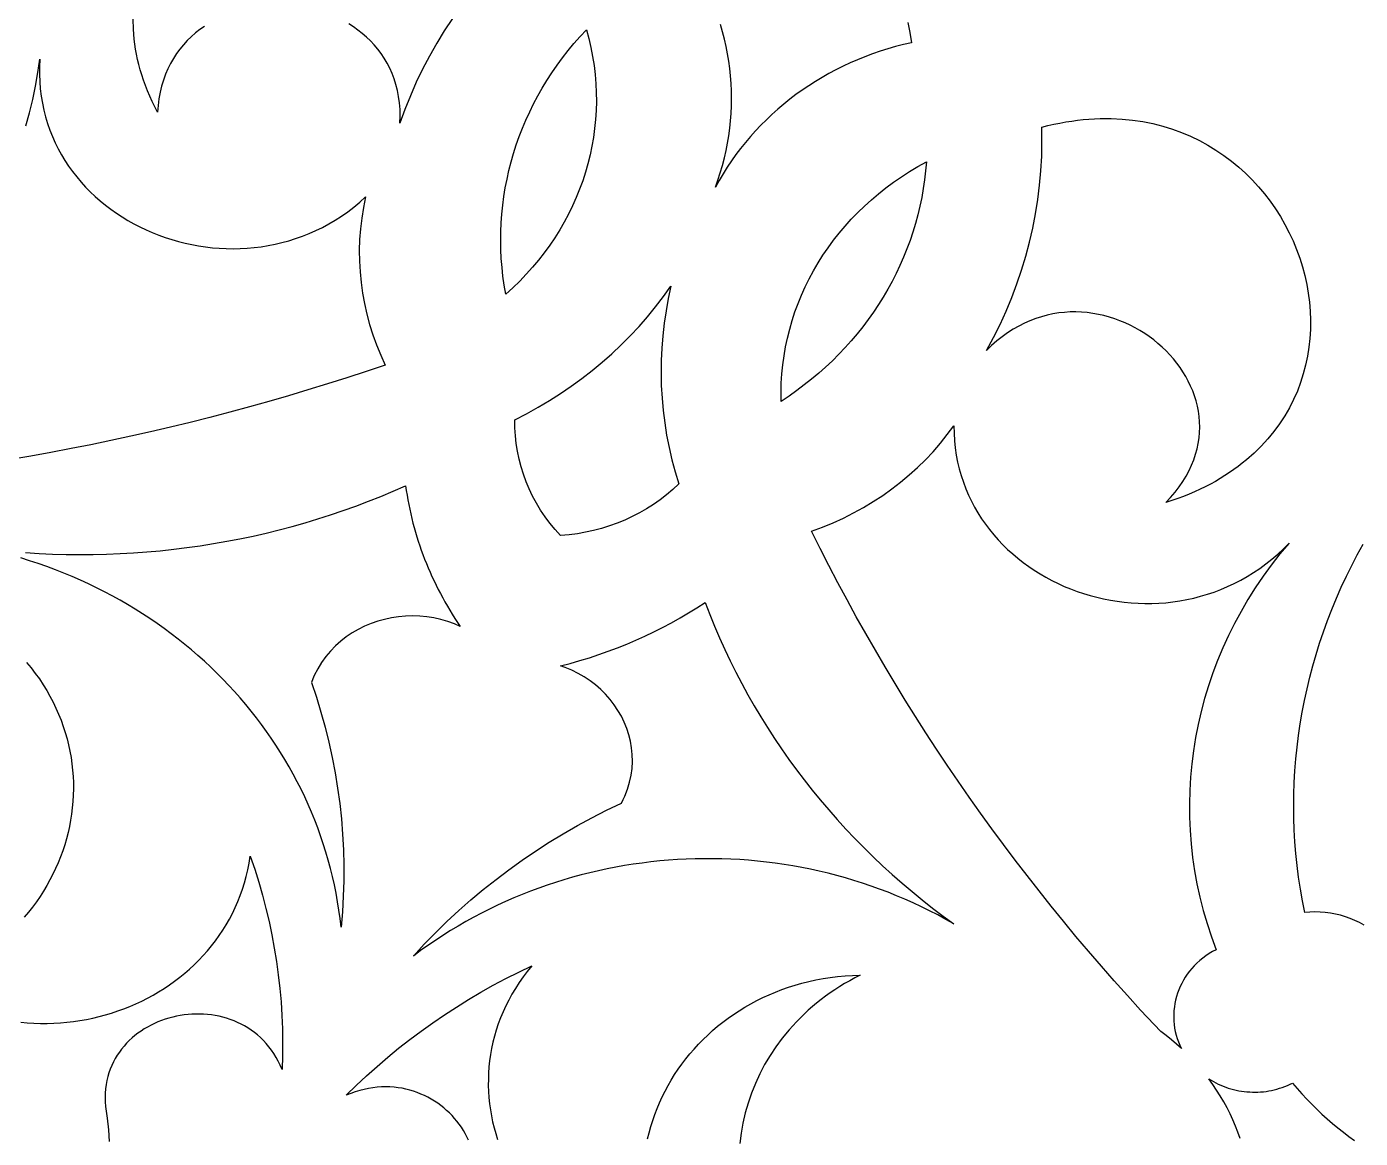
# Model space of a CAD drawing. Extents: x 2430 to 3430, y -1053 to 947.
# Drawn here: x 2959.7 to 3193.9, y 116 to 311.2 of the extents above; entities that cross this region are included whole.
import ezdxf

# ---------------------------------------------------------------- set-up
doc = ezdxf.new("R2010")
doc.units = 0
doc.layers.add('LAYER_1', color=18, linetype='CONTINUOUS')

msp = doc.modelspace()

# ---------------------------------------------------------------- linework, layer by layer
at = {"layer": 'LAYER_1'}
for points in [[(2990.9, 311.29), (2990.1, 310.73), (2989.34, 310.13), (2988.6, 309.48), (2987.9, 308.8), (2987.24, 308.07), (2986.61, 307.31), (2986.02, 306.5), (2985.47, 305.66), (2984.96, 304.77), (2984.5, 303.84), (2984.08, 302.87), (2983.72, 301.86), (2983.4, 300.81), (2983.14, 299.72), (2982.93, 298.59), (2982.78, 297.42), (2982.68, 296.2), (2982.2, 297.15), (2981.74, 298.1), (2981.32, 299.04), (2980.93, 299.97), (2980.56, 300.9), (2980.23, 301.83), (2979.92, 302.76), (2979.65, 303.67), (2979.4, 304.59), (2979.18, 305.49), (2978.99, 306.39), (2978.82, 307.29), (2978.68, 308.18), (2978.57, 309.07), (2978.49, 309.94), (2978.43, 310.82), (2978.39, 312.54)], [(3034.46, 312.7), (3033.04, 310.53), (3031.7, 308.32), (3030.43, 306.08), (3029.23, 303.79), (3028.12, 301.47), (3027.08, 299.11), (3026.13, 296.72), (3025.25, 294.29), (3025.29, 295.51), (3025.26, 296.69), (3025.17, 297.84), (3025.02, 298.95), (3024.81, 300.02), (3024.55, 301.06), (3024.24, 302.06), (3023.87, 303.03), (3023.46, 303.95), (3023, 304.84), (3022.5, 305.7), (3021.95, 306.52), (3021.36, 307.3), (3020.74, 308.04), (3020.07, 308.75), (3019.37, 309.42), (3018.64, 310.05), (3017.88, 310.65), (3017.08, 311.21), (3016.26, 311.73)], [(3114.46, 312), (3114.8, 310.21), (3115.07, 308.41), (3113.67, 308.09), (3112.29, 307.73), (3110.92, 307.34), (3109.57, 306.91), (3108.23, 306.45), (3106.91, 305.96), (3105.61, 305.43), (3104.33, 304.87), (3103.06, 304.28), (3101.82, 303.66), (3100.59, 303.01), (3099.39, 302.33), (3098.21, 301.62), (3097.05, 300.87), (3095.91, 300.1), (3094.79, 299.31), (3093.7, 298.48), (3092.64, 297.62), (3091.6, 296.74), (3090.58, 295.84), (3089.59, 294.9), (3088.63, 293.94), (3087.7, 292.96), (3086.79, 291.95), (3085.92, 290.91), (3085.07, 289.86), (3084.25, 288.78), (3083.47, 287.67), (3082.71, 286.55), (3081.99, 285.4), (3081.3, 284.23), (3080.64, 283.04), (3081.1, 284.31), (3081.51, 285.59), (3081.88, 286.88), (3082.22, 288.18), (3082.51, 289.47), (3082.77, 290.78), (3082.98, 292.08), (3083.16, 293.39), (3083.29, 294.71), (3083.39, 296.02), (3083.45, 297.33), (3083.47, 298.64), (3083.45, 299.96), (3083.39, 301.27), (3083.3, 302.58), (3083.16, 303.88), (3082.99, 305.18), (3082.77, 306.48), (3082.52, 307.77), (3082.24, 309.06), (3081.91, 310.33), (3081.54, 311.6)], [(2959.53, 293.84), (2960.19, 296.13), (2960.76, 298.45), (2961.26, 300.8), (2961.68, 303.17), (2962.02, 305.56), (2961.95, 304.21), (2961.95, 302.89), (2961.99, 301.58), (2962.09, 300.3), (2962.25, 299.04), (2962.46, 297.8), (2962.71, 296.58), (2963.02, 295.39), (2963.37, 294.22), (2963.77, 293.08), (2964.21, 291.96), (2964.7, 290.86), (2965.23, 289.79), (2965.81, 288.75), (2966.42, 287.74), (2967.07, 286.75), (2967.76, 285.79), (2968.49, 284.86), (2969.25, 283.96), (2970.04, 283.08), (2970.87, 282.24), (2971.73, 281.43), (2972.62, 280.65), (2973.54, 279.89), (2974.48, 279.18), (2975.45, 278.49), (2976.45, 277.84), (2977.47, 277.22), (2978.51, 276.63), (2979.58, 276.08), (2980.66, 275.56), (2981.76, 275.08), (2982.88, 274.63), (2984.01, 274.22), (2985.16, 273.85), (2986.33, 273.52), (2987.5, 273.22), (2988.69, 272.96), (2989.88, 272.74), (2991.09, 272.56), (2992.3, 272.42), (2993.52, 272.32), (2994.74, 272.26), (2995.96, 272.24), (2997.19, 272.26), (2998.42, 272.33), (2999.65, 272.44), (3000.87, 272.59), (3002.1, 272.79), (3003.31, 273.03), (3004.53, 273.31), (3005.73, 273.64), (3006.93, 274.02), (3008.12, 274.44), (3009.3, 274.91), (3010.46, 275.43), (3011.62, 275.99), (3012.75, 276.61), (3013.88, 277.27), (3014.98, 277.98), (3016.07, 278.74), (3017.14, 279.55), (3018.18, 280.41), (3019.21, 281.33), (3018.83, 279.46), (3018.53, 277.59), (3018.31, 275.72), (3018.17, 273.84), (3018.11, 271.95), (3018.14, 270.07), (3018.24, 268.2), (3018.42, 266.33), (3018.67, 264.46), (3019.01, 262.61), (3019.43, 260.77), (3019.92, 258.94), (3020.49, 257.13), (3021.14, 255.34), (3021.87, 253.57), (3022.67, 251.82), (3019.29, 250.68), (3015.9, 249.57), (3012.5, 248.49), (3009.09, 247.44), (3005.67, 246.41), (3002.24, 245.42), (2998.8, 244.46), (2995.35, 243.53), (2991.89, 242.62), (2988.43, 241.75), (2984.96, 240.9), (2981.47, 240.09), (2977.99, 239.31), (2974.49, 238.55), (2970.99, 237.83), (2967.48, 237.13), (2963.96, 236.47), (2960.44, 235.84), (2956.91, 235.23)], [(2959.5, 218.88), (2961.87, 218.73), (2964.25, 218.62), (2966.62, 218.56), (2968.99, 218.53), (2971.36, 218.55), (2973.72, 218.6), (2976.09, 218.69), (2978.45, 218.83), (2980.81, 219), (2983.16, 219.21), (2985.51, 219.46), (2987.85, 219.75), (2990.18, 220.08), (2992.51, 220.45), (2994.83, 220.86), (2997.15, 221.3), (2999.45, 221.79), (3001.75, 222.31), (3004.04, 222.87), (3006.31, 223.47), (3008.58, 224.11), (3010.83, 224.79), (3013.07, 225.51), (3015.3, 226.26), (3017.52, 227.05), (3019.72, 227.88), (3021.91, 228.75), (3024.08, 229.66), (3026.24, 230.6), (3026.36, 229.78), (3026.49, 228.95), (3026.64, 228.13), (3026.79, 227.32), (3026.96, 226.5), (3027.14, 225.69), (3027.33, 224.88), (3027.53, 224.07), (3027.75, 223.27), (3027.98, 222.47), (3028.21, 221.67), (3028.46, 220.88), (3028.73, 220.09), (3029, 219.3), (3029.28, 218.52), (3029.58, 217.74), (3029.89, 216.97), (3030.2, 216.2), (3030.53, 215.44), (3030.87, 214.67), (3031.23, 213.92), (3031.59, 213.17), (3031.96, 212.42), (3032.35, 211.68), (3032.75, 210.94), (3033.15, 210.2), (3033.57, 209.48), (3034, 208.75), (3034.44, 208.04), (3034.89, 207.33), (3035.35, 206.62), (3035.82, 205.92), (3034.83, 206.35), (3033.65, 206.78), (3032.44, 207.13), (3031.22, 207.4), (3029.98, 207.59), (3028.74, 207.71), (3027.49, 207.75), (3026.24, 207.71), (3025, 207.6), (3023.77, 207.41), (3022.55, 207.15), (3021.36, 206.82), (3020.18, 206.42), (3019.04, 205.94), (3017.93, 205.39), (3016.86, 204.77), (3015.83, 204.08), (3014.85, 203.32), (3013.92, 202.49), (3013.05, 201.59), (3012.23, 200.62), (3011.49, 199.59), (3010.81, 198.49), (3010.21, 197.32), (3009.94, 196.71), (3009.69, 196.08), (3010.57, 193.48), (3011.38, 190.85), (3012.11, 188.21), (3012.77, 185.56), (3013.36, 182.89), (3013.87, 180.21), (3014.31, 177.52), (3014.68, 174.83), (3014.97, 172.12), (3015.18, 169.41), (3015.33, 166.69), (3015.39, 163.97), (3015.38, 161.25), (3015.3, 158.53), (3015.14, 155.8), (3014.91, 153.08), (3014.74, 154.59), (3014.53, 156.08), (3014.3, 157.57), (3014.03, 159.04), (3013.73, 160.51), (3013.4, 161.97), (3013.04, 163.42), (3012.66, 164.86), (3012.24, 166.29), (3011.79, 167.71), (3011.32, 169.11), (3010.82, 170.51), (3010.28, 171.9), (3009.72, 173.27), (3009.14, 174.63), (3008.52, 175.97), (3007.88, 177.31), (3007.21, 178.63), (3006.51, 179.94), (3005.79, 181.23), (3005.04, 182.51), (3004.27, 183.78), (3003.47, 185.03), (3002.65, 186.26), (3001.8, 187.48), (3000.93, 188.69), (3000.03, 189.87), (2999.11, 191.05), (2998.16, 192.2), (2997.19, 193.34), (2996.2, 194.46), (2995.19, 195.56), (2994.15, 196.64), (2993.09, 197.71), (2992.01, 198.76), (2990.91, 199.79), (2989.78, 200.79), (2988.64, 201.78), (2987.47, 202.75), (2986.29, 203.7), (2985.08, 204.63), (2983.85, 205.54), (2982.6, 206.42), (2981.34, 207.29), (2980.05, 208.13), (2978.75, 208.95), (2977.43, 209.75), (2976.09, 210.53), (2974.73, 211.28), (2973.35, 212.01), (2971.96, 212.71), (2970.55, 213.39), (2969.12, 214.05), (2967.68, 214.68), (2966.22, 215.28), (2964.74, 215.86), (2963.25, 216.42), (2961.74, 216.95), (2960.22, 217.45), (2958.68, 217.93)], [(3194.57, 153.46), (3193.78, 153.89), (3192.96, 154.28), (3192.13, 154.62), (3191.28, 154.92), (3190.41, 155.18), (3189.53, 155.39), (3188.64, 155.55), (3187.75, 155.67), (3186.84, 155.74), (3185.94, 155.76), (3185.03, 155.73), (3184.13, 155.65), (3183.73, 157.71), (3183.37, 159.79), (3183.07, 161.86), (3182.81, 163.94), (3182.59, 166.02), (3182.43, 168.1), (3182.31, 170.18), (3182.24, 172.26), (3182.21, 174.34), (3182.24, 176.42), (3182.31, 178.49), (3182.42, 180.57), (3182.59, 182.64), (3182.8, 184.7), (3183.05, 186.76), (3183.36, 188.82), (3183.7, 190.87), (3184.1, 192.91), (3184.54, 194.94), (3185.03, 196.97), (3185.56, 198.98), (3186.14, 200.99), (3186.76, 202.99), (3187.43, 204.97), (3188.14, 206.95), (3188.9, 208.91), (3189.71, 210.86), (3190.56, 212.79), (3191.45, 214.71), (3192.39, 216.61), (3193.37, 218.5), (3194.4, 220.37)], [(2959.68, 199.6), (2960.46, 198.64), (2961.21, 197.67), (2961.92, 196.68), (2962.58, 195.68), (2963.21, 194.67), (2963.79, 193.64), (2964.33, 192.6), (2964.84, 191.55), (2965.31, 190.5), (2965.73, 189.43), (2966.12, 188.35), (2966.47, 187.27), (2966.78, 186.19), (2967.05, 185.09), (2967.28, 183.99), (2967.48, 182.89), (2967.64, 181.79), (2967.76, 180.68), (2967.84, 179.57), (2967.89, 178.47), (2967.9, 177.36), (2967.87, 176.25), (2967.81, 175.15), (2967.71, 174.05), (2967.57, 172.95), (2967.4, 171.86), (2967.2, 170.77), (2966.96, 169.69), (2966.68, 168.62), (2966.37, 167.55), (2966.02, 166.5), (2965.64, 165.45), (2965.23, 164.42), (2964.78, 163.4), (2964.3, 162.39), (2963.79, 161.39), (2963.24, 160.4), (2962.66, 159.44), (2962.04, 158.48), (2961.4, 157.55), (2960.72, 156.63), (2960.01, 155.73), (2959.26, 154.85)], [(2958.65, 136.4), (2959.81, 136.29), (2960.98, 136.22), (2962.14, 136.18), (2963.31, 136.18), (2964.47, 136.22), (2965.62, 136.28), (2966.77, 136.38), (2967.92, 136.52), (2969.06, 136.69), (2970.19, 136.89), (2971.31, 137.12), (2972.43, 137.38), (2973.53, 137.68), (2974.62, 138.01), (2975.71, 138.37), (2976.78, 138.76), (2977.83, 139.18), (2978.87, 139.64), (2979.9, 140.12), (2980.91, 140.63), (2981.9, 141.17), (2982.87, 141.74), (2983.83, 142.34), (2984.77, 142.96), (2985.68, 143.62), (2986.57, 144.3), (2987.45, 145.01), (2988.29, 145.74), (2989.12, 146.5), (2989.92, 147.29), (2990.69, 148.11), (2991.43, 148.94), (2992.15, 149.81), (2992.84, 150.7), (2993.5, 151.61), (2994.13, 152.55), (2994.73, 153.51), (2995.29, 154.49), (2995.82, 155.5), (2996.32, 156.53), (2996.78, 157.58), (2997.21, 158.66), (2997.6, 159.76), (2997.95, 160.87), (2998.27, 162.01), (2998.54, 163.17), (2998.78, 164.35), (2998.97, 165.55), (2999.74, 163.28), (3000.45, 160.99), (3001.11, 158.7), (3001.71, 156.39), (3002.26, 154.07), (3002.75, 151.74), (3003.18, 149.4), (3003.56, 147.05), (3003.88, 144.7), (3004.15, 142.34), (3004.36, 139.97), (3004.51, 137.6), (3004.61, 135.22), (3004.65, 132.85), (3004.63, 130.47), (3004.55, 128.09), (3004.23, 128.83), (3003.89, 129.55), (3003.51, 130.23), (3003.11, 130.89), (3002.69, 131.51), (3002.25, 132.1), (3001.78, 132.66), (3001.29, 133.19), (3000.78, 133.69), (3000.25, 134.16), (2999.7, 134.6), (2999.14, 135.02), (2998.56, 135.4), (2997.97, 135.75), (2997.36, 136.08), (2996.74, 136.37), (2996.11, 136.64), (2995.46, 136.88), (2994.81, 137.1), (2994.15, 137.28), (2993.49, 137.44), (2992.82, 137.57), (2992.14, 137.67), (2991.46, 137.75), (2990.77, 137.8), (2990.09, 137.83), (2989.4, 137.83), (2988.72, 137.8), (2988.03, 137.75), (2987.35, 137.67), (2986.68, 137.57), (2986, 137.44), (2985.34, 137.29), (2984.68, 137.11), (2984.03, 136.91), (2983.39, 136.68), (2982.75, 136.44), (2982.13, 136.16), (2981.53, 135.87), (2980.93, 135.55), (2980.35, 135.21), (2979.79, 134.85), (2979.24, 134.46), (2978.71, 134.05), (2978.2, 133.63), (2977.71, 133.17), (2977.24, 132.7), (2976.8, 132.21), (2976.37, 131.69), (2975.97, 131.16), (2975.6, 130.6), (2975.25, 130.03), (2974.93, 129.43), (2974.64, 128.81), (2974.38, 128.18), (2974.15, 127.52), (2973.95, 126.85), (2973.79, 126.15), (2973.66, 125.44), (2973.56, 124.71), (2973.5, 123.96), (2973.48, 123.2), (2973.5, 122.41), (2973.56, 121.61), (2973.85, 119.55), (2974.07, 117.49), (2974.19, 115.43)], [(3037.3, 115.69), (3037.02, 116.27), (3036.72, 116.84), (3036.39, 117.4), (3036.03, 117.95), (3035.66, 118.48), (3035.26, 119), (3034.84, 119.5), (3034.39, 119.99), (3033.93, 120.46), (3033.45, 120.92), (3032.95, 121.35), (3032.42, 121.76), (3031.89, 122.16), (3031.33, 122.53), (3030.75, 122.88), (3030.16, 123.21), (3029.56, 123.51), (3028.94, 123.79), (3028.3, 124.05), (3027.65, 124.27), (3026.99, 124.47), (3026.31, 124.64), (3025.62, 124.79), (3024.92, 124.9), (3024.21, 124.98), (3023.48, 125.03), (3022.75, 125.04), (3022.01, 125.03), (3021.26, 124.98), (3020.5, 124.89), (3019.73, 124.77), (3018.96, 124.61), (3018.18, 124.41), (3017.39, 124.17), (3016.6, 123.9), (3015.81, 123.58), (3017.57, 125.31), (3019.38, 127), (3021.22, 128.65), (3023.1, 130.26), (3025.02, 131.83), (3026.98, 133.36), (3028.97, 134.85), (3031, 136.29), (3033.06, 137.7), (3035.15, 139.06), (3037.28, 140.38), (3039.44, 141.65), (3041.63, 142.89), (3043.85, 144.07), (3046.1, 145.21), (3048.38, 146.31), (3047.6, 145.33), (3046.86, 144.35), (3046.17, 143.35), (3045.52, 142.34), (3044.91, 141.32), (3044.35, 140.29), (3043.83, 139.25), (3043.35, 138.2), (3042.92, 137.15), (3042.52, 136.09), (3042.17, 135.02), (3041.85, 133.95), (3041.58, 132.88), (3041.35, 131.8), (3041.15, 130.72), (3041, 129.64), (3040.88, 128.55), (3040.81, 127.47), (3040.77, 126.39), (3040.76, 125.31), (3040.8, 124.23), (3040.87, 123.16), (3040.98, 122.09), (3041.13, 121.03), (3041.31, 119.97), (3041.53, 118.92), (3041.78, 117.88), (3042.06, 116.84), (3042.39, 115.81)], [(3068.75, 115.91), (3069.01, 116.99), (3069.31, 118.07), (3069.64, 119.13), (3070, 120.19), (3070.4, 121.23), (3070.84, 122.26), (3071.3, 123.27), (3071.8, 124.28), (3072.33, 125.26), (3072.9, 126.24), (3073.49, 127.19), (3074.12, 128.13), (3074.77, 129.05), (3075.46, 129.95), (3076.17, 130.83), (3076.91, 131.69), (3077.68, 132.53), (3078.48, 133.35), (3079.31, 134.15), (3080.16, 134.93), (3081.04, 135.68), (3081.95, 136.4), (3082.88, 137.1), (3083.84, 137.78), (3084.82, 138.42), (3085.82, 139.04), (3086.85, 139.63), (3087.9, 140.2), (3088.97, 140.73), (3090.06, 141.23), (3091.18, 141.7), (3092.32, 142.14), (3093.47, 142.55), (3094.65, 142.92), (3095.85, 143.26), (3097.06, 143.56), (3098.3, 143.83), (3099.55, 144.06), (3100.82, 144.25), (3102.11, 144.41), (3103.41, 144.52), (3104.73, 144.6), (3106.06, 144.64), (3105.14, 144.17), (3104.23, 143.68), (3103.34, 143.17), (3102.48, 142.65), (3101.63, 142.1), (3100.8, 141.54), (3099.99, 140.97), (3099.2, 140.37), (3098.42, 139.76), (3097.67, 139.14), (3096.94, 138.49), (3096.23, 137.84), (3094.86, 136.48), (3093.58, 135.07), (3092.38, 133.61), (3091.27, 132.1), (3090.24, 130.54), (3089.29, 128.95), (3088.43, 127.31), (3087.66, 125.64), (3086.98, 123.94), (3086.39, 122.21), (3085.89, 120.46), (3085.48, 118.68), (3085.16, 116.89), (3084.94, 115.08)], [(3172.81, 115.97), (3172.42, 117.08), (3171.99, 118.17), (3171.53, 119.26), (3171.03, 120.33), (3170.49, 121.39), (3169.92, 122.44), (3169.31, 123.47), (3168.67, 124.48), (3167.99, 125.48), (3167.28, 126.46), (3167.69, 126.21), (3168.1, 125.97), (3168.52, 125.75), (3168.95, 125.54), (3169.38, 125.34), (3169.82, 125.16), (3170.27, 124.99), (3170.72, 124.84), (3171.18, 124.7), (3171.64, 124.58), (3172.1, 124.47), (3172.57, 124.37), (3173.04, 124.29), (3173.51, 124.23), (3173.99, 124.18), (3174.47, 124.15), (3174.95, 124.13), (3175.43, 124.12), (3175.91, 124.14), (3176.39, 124.16), (3176.87, 124.2), (3177.35, 124.26), (3177.83, 124.34), (3178.31, 124.43), (3178.78, 124.53), (3179.25, 124.65), (3179.72, 124.79), (3180.19, 124.94), (3180.65, 125.11), (3181.11, 125.29), (3181.57, 125.5), (3182.02, 125.71), (3182.82, 124.75), (3183.65, 123.81), (3184.5, 122.9), (3185.36, 122), (3186.24, 121.13), (3187.14, 120.28), (3188.06, 119.45), (3189, 118.64), (3189.95, 117.86), (3190.92, 117.09), (3191.9, 116.35), (3192.9, 115.64)]]:
    msp.add_lwpolyline(points, dxfattribs=at)
for points in [[(3058.42, 309.14), (3058.79, 307.56), (3059.09, 305.98), (3059.34, 304.4), (3059.53, 302.82), (3059.66, 301.23), (3059.73, 299.65), (3059.74, 298.07), (3059.7, 296.49), (3059.6, 294.92), (3059.44, 293.35), (3059.23, 291.8), (3058.96, 290.25), (3058.64, 288.71), (3058.26, 287.18), (3057.83, 285.67), (3057.34, 284.17), (3056.8, 282.69), (3056.21, 281.22), (3055.56, 279.77), (3054.86, 278.34), (3054.11, 276.93), (3053.31, 275.54), (3052.46, 274.18), (3051.55, 272.84), (3050.6, 271.53), (3049.59, 270.24), (3048.54, 268.98), (3047.43, 267.76), (3046.28, 266.56), (3045.08, 265.39), (3043.83, 264.26), (3043.56, 265.83), (3043.34, 267.4), (3043.17, 268.96), (3043.05, 270.53), (3042.97, 272.09), (3042.94, 273.66), (3042.96, 275.22), (3043.02, 276.78), (3043.14, 278.33), (3043.3, 279.87), (3043.5, 281.42), (3043.75, 282.95), (3044.05, 284.47), (3044.39, 285.99), (3044.78, 287.49), (3045.21, 288.99), (3045.68, 290.47), (3046.21, 291.94), (3046.77, 293.4), (3047.38, 294.84), (3048.03, 296.27), (3048.73, 297.68), (3049.46, 299.08), (3050.25, 300.45), (3051.07, 301.81), (3051.93, 303.15), (3052.84, 304.47), (3053.79, 305.76), (3054.78, 307.03), (3055.81, 308.29), (3056.89, 309.51), (3058, 310.71)], [(3150.16, 295.11), (3152.05, 295.02), (3153.91, 294.83), (3155.72, 294.56), (3157.49, 294.21), (3159.21, 293.77), (3160.89, 293.25), (3162.52, 292.66), (3164.1, 291.99), (3165.63, 291.25), (3167.12, 290.44), (3168.55, 289.57), (3169.93, 288.64), (3171.26, 287.64), (3172.54, 286.59), (3173.76, 285.49), (3174.92, 284.33), (3176.03, 283.13), (3177.08, 281.88), (3178.07, 280.59), (3179, 279.26), (3179.87, 277.89), (3180.67, 276.49), (3181.42, 275.06), (3182.09, 273.6), (3182.71, 272.11), (3183.26, 270.61), (3183.74, 269.08), (3184.15, 267.54), (3184.49, 265.98), (3184.77, 264.41), (3184.97, 262.83), (3185.1, 261.25), (3185.15, 259.67), (3185.14, 258.08), (3185.04, 256.5), (3184.87, 254.93), (3184.62, 253.36), (3184.3, 251.81), (3183.89, 250.27), (3183.41, 248.75), (3182.84, 247.25), (3182.19, 245.78), (3181.45, 244.32), (3180.64, 242.9), (3179.73, 241.51), (3178.74, 240.16), (3177.66, 238.84), (3176.5, 237.56), (3175.24, 236.33), (3173.89, 235.14), (3173.18, 234.57), (3172.45, 234), (3171.7, 233.45), (3170.92, 232.92), (3170.12, 232.39), (3169.29, 231.88), (3168.44, 231.39), (3167.57, 230.91), (3166.68, 230.45), (3165.76, 230), (3164.81, 229.56), (3163.84, 229.15), (3162.85, 228.75), (3161.83, 228.36), (3160.79, 228), (3159.72, 227.65), (3160.58, 228.56), (3161.37, 229.49), (3162.09, 230.43), (3162.74, 231.37), (3163.32, 232.32), (3163.83, 233.27), (3164.28, 234.23), (3164.66, 235.19), (3164.98, 236.14), (3165.24, 237.1), (3165.44, 238.06), (3165.58, 239.01), (3165.67, 239.96), (3165.7, 240.91), (3165.67, 241.85), (3165.59, 242.78), (3165.46, 243.7), (3165.28, 244.61), (3165.06, 245.51), (3164.78, 246.4), (3164.46, 247.27), (3164.1, 248.13), (3163.69, 248.97), (3163.25, 249.79), (3162.76, 250.6), (3162.24, 251.38), (3161.68, 252.15), (3161.08, 252.89), (3160.45, 253.61), (3159.79, 254.3), (3159.09, 254.97), (3158.37, 255.61), (3157.62, 256.22), (3156.84, 256.8), (3156.04, 257.35), (3155.21, 257.87), (3154.36, 258.36), (3153.49, 258.81), (3152.6, 259.22), (3151.69, 259.6), (3150.77, 259.94), (3149.83, 260.24), (3148.87, 260.5), (3147.91, 260.71), (3146.93, 260.89), (3145.95, 261.02), (3144.95, 261.1), (3143.95, 261.14), (3142.95, 261.13), (3141.94, 261.07), (3140.93, 260.96), (3139.92, 260.79), (3138.9, 260.58), (3137.9, 260.31), (3136.89, 259.98), (3135.89, 259.6), (3134.9, 259.16), (3133.91, 258.66), (3132.93, 258.1), (3131.97, 257.48), (3131.02, 256.79), (3130.08, 256.05), (3129.15, 255.23), (3128.24, 254.35), (3129.48, 256.64), (3130.63, 258.95), (3131.7, 261.3), (3132.69, 263.67), (3133.6, 266.07), (3134.42, 268.49), (3135.16, 270.93), (3135.82, 273.39), (3136.39, 275.87), (3136.87, 278.37), (3137.27, 280.88), (3137.58, 283.41), (3137.81, 285.94), (3137.95, 288.49), (3138, 291.04), (3137.96, 293.59), (3139.03, 293.86), (3140.09, 294.1), (3141.14, 294.32), (3142.18, 294.51), (3143.21, 294.67), (3144.23, 294.81), (3145.24, 294.92), (3146.24, 295.01), (3147.24, 295.07), (3148.22, 295.11), (3149.19, 295.12)], [(3117.57, 285.92), (3117.39, 284.35), (3117.16, 282.79), (3116.89, 281.24), (3116.56, 279.7), (3116.2, 278.18), (3115.78, 276.66), (3115.33, 275.16), (3114.83, 273.68), (3114.28, 272.21), (3113.69, 270.76), (3113.06, 269.32), (3112.39, 267.9), (3111.67, 266.5), (3110.92, 265.12), (3110.12, 263.76), (3109.28, 262.43), (3108.4, 261.11), (3107.48, 259.82), (3106.53, 258.55), (3105.53, 257.3), (3104.5, 256.08), (3103.43, 254.89), (3102.32, 253.72), (3101.18, 252.58), (3100, 251.47), (3098.78, 250.38), (3097.53, 249.33), (3096.25, 248.31), (3094.93, 247.32), (3093.58, 246.36), (3092.19, 245.43), (3092.17, 247.05), (3092.22, 248.66), (3092.32, 250.27), (3092.48, 251.86), (3092.7, 253.44), (3092.97, 255.01), (3093.3, 256.56), (3093.69, 258.1), (3094.13, 259.63), (3094.62, 261.13), (3095.17, 262.62), (3095.77, 264.09), (3096.42, 265.54), (3097.12, 266.96), (3097.88, 268.36), (3098.68, 269.74), (3099.53, 271.09), (3100.43, 272.42), (3101.38, 273.72), (3102.38, 274.98), (3103.42, 276.22), (3104.5, 277.43), (3105.63, 278.6), (3106.81, 279.74), (3108.03, 280.85), (3109.29, 281.91), (3110.59, 282.95), (3111.93, 283.94), (3113.32, 284.89), (3114.74, 285.8), (3116.2, 286.67), (3117.7, 287.5)], [(3072.37, 263.49), (3071.98, 261.33), (3071.65, 259.15), (3071.41, 256.97), (3071.23, 254.78), (3071.13, 252.59), (3071.1, 250.4), (3071.15, 248.21), (3071.27, 246.02), (3071.47, 243.84), (3071.74, 241.66), (3072.08, 239.5), (3072.5, 237.34), (3072.99, 235.19), (3073.56, 233.05), (3074.2, 230.94), (3073.15, 229.96), (3072.06, 229.04), (3070.93, 228.17), (3069.77, 227.35), (3068.56, 226.58), (3067.32, 225.87), (3066.05, 225.21), (3064.74, 224.6), (3063.41, 224.05), (3062.05, 223.56), (3060.67, 223.13), (3059.26, 222.75), (3057.84, 222.44), (3056.4, 222.18), (3054.94, 221.99), (3053.46, 221.86), (3052.5, 222.93), (3051.59, 224.04), (3050.74, 225.18), (3049.95, 226.35), (3049.22, 227.56), (3048.55, 228.79), (3047.95, 230.05), (3047.4, 231.33), (3046.93, 232.64), (3046.51, 233.96), (3046.16, 235.3), (3045.88, 236.66), (3045.67, 238.03), (3045.52, 239.41), (3045.44, 240.8), (3045.43, 242.2), (3047.5, 243.26), (3049.52, 244.39), (3051.51, 245.57), (3053.44, 246.81), (3055.34, 248.11), (3057.19, 249.46), (3058.99, 250.86), (3060.74, 252.31), (3062.44, 253.81), (3064.09, 255.36), (3065.69, 256.96), (3067.23, 258.61), (3068.72, 260.3), (3070.15, 262.04), (3071.53, 263.83), (3072.84, 265.65)], [(3122.55, 239.83), (3122.63, 238.53), (3122.77, 237.26), (3122.95, 236.01), (3123.19, 234.78), (3123.47, 233.57), (3123.81, 232.39), (3124.19, 231.23), (3124.61, 230.1), (3125.09, 228.99), (3125.6, 227.91), (3126.16, 226.86), (3126.75, 225.83), (3127.39, 224.83), (3128.07, 223.86), (3128.78, 222.91), (3129.53, 222), (3130.31, 221.11), (3131.13, 220.26), (3131.97, 219.43), (3132.85, 218.64), (3133.76, 217.87), (3134.69, 217.14), (3135.66, 216.44), (3136.64, 215.78), (3137.66, 215.14), (3138.69, 214.54), (3139.75, 213.98), (3140.82, 213.45), (3141.92, 212.95), (3143.03, 212.49), (3144.16, 212.07), (3145.31, 211.68), (3146.46, 211.34), (3147.64, 211.02), (3148.82, 210.75), (3150.01, 210.52), (3151.21, 210.32), (3152.42, 210.16), (3153.64, 210.05), (3154.86, 209.97), (3156.08, 209.94), (3157.31, 209.94), (3158.54, 209.99), (3159.77, 210.08), (3160.99, 210.22), (3162.22, 210.4), (3163.44, 210.62), (3164.65, 210.88), (3165.86, 211.2), (3167.06, 211.55), (3168.25, 211.95), (3169.43, 212.4), (3170.6, 212.9), (3171.76, 213.44), (3172.9, 214.03), (3174.03, 214.67), (3175.14, 215.36), (3176.23, 216.1), (3177.3, 216.89), (3178.36, 217.72), (3179.39, 218.61), (3180.39, 219.55), (3181.38, 220.54), (3179.79, 218.64), (3178.27, 216.69), (3176.83, 214.71), (3175.46, 212.69), (3174.17, 210.64), (3172.95, 208.56), (3171.81, 206.45), (3170.74, 204.31), (3169.75, 202.14), (3168.84, 199.95), (3168, 197.74), (3167.24, 195.5), (3166.55, 193.25), (3165.94, 190.98), (3165.41, 188.69), (3164.96, 186.39), (3164.59, 184.08), (3164.29, 181.75), (3164.07, 179.42), (3163.94, 177.08), (3163.88, 174.74), (3163.9, 172.39), (3164, 170.05), (3164.18, 167.7), (3164.45, 165.35), (3164.79, 163.01), (3165.22, 160.68), (3165.73, 158.35), (3166.32, 156.03), (3166.99, 153.72), (3167.74, 151.42), (3168.58, 149.14), (3167.96, 148.81), (3167.36, 148.45), (3166.78, 148.07), (3166.24, 147.66), (3165.72, 147.24), (3165.22, 146.79), (3164.75, 146.33), (3164.31, 145.85), (3163.9, 145.35), (3163.52, 144.84), (3163.16, 144.31), (3162.83, 143.77), (3162.53, 143.21), (3162.26, 142.65), (3162.02, 142.07), (3161.8, 141.49), (3161.62, 140.9), (3161.46, 140.3), (3161.33, 139.69), (3161.24, 139.08), (3161.17, 138.47), (3161.13, 137.85), (3161.13, 137.23), (3161.15, 136.61), (3161.21, 135.99), (3161.29, 135.38), (3161.41, 134.76), (3161.56, 134.15), (3161.74, 133.54), (3161.96, 132.94), (3162.2, 132.35), (3162.48, 131.76), (3161.61, 132.55), (3160.72, 133.31), (3159.8, 134.04), (3158.85, 134.75), (3157.67, 136.01), (3155.32, 138.54), (3152.99, 141.09), (3150.7, 143.66), (3148.43, 146.25), (3146.19, 148.85), (3143.97, 151.48), (3141.78, 154.12), (3139.61, 156.79), (3137.48, 159.47), (3135.37, 162.17), (3133.29, 164.88), (3131.23, 167.61), (3129.2, 170.37), (3127.2, 173.13), (3125.23, 175.92), (3123.29, 178.72), (3121.37, 181.54), (3119.48, 184.37), (3117.62, 187.23), (3115.79, 190.09), (3113.98, 192.98), (3112.21, 195.87), (3110.46, 198.79), (3108.74, 201.72), (3107.05, 204.66), (3105.39, 207.62), (3103.76, 210.6), (3102.16, 213.59), (3100.59, 216.59), (3099.05, 219.61), (3097.53, 222.64), (3099.44, 223.34), (3101.3, 224.11), (3103.13, 224.95), (3104.92, 225.85), (3106.66, 226.81), (3108.36, 227.83), (3110.02, 228.92), (3111.62, 230.06), (3113.18, 231.26), (3114.69, 232.51), (3116.14, 233.82), (3117.53, 235.19), (3118.87, 236.6), (3120.15, 238.07), (3121.37, 239.59), (3122.53, 241.15)], [(3079.67, 208.03), (3080.51, 205.96), (3081.39, 203.91), (3082.3, 201.87), (3083.26, 199.85), (3084.26, 197.85), (3085.29, 195.87), (3086.36, 193.91), (3087.47, 191.96), (3088.62, 190.04), (3089.8, 188.14), (3091.02, 186.25), (3092.27, 184.39), (3093.56, 182.55), (3094.89, 180.74), (3096.25, 178.94), (3097.65, 177.17), (3099.07, 175.43), (3100.54, 173.7), (3102.04, 172), (3103.57, 170.33), (3105.13, 168.68), (3106.72, 167.06), (3108.35, 165.46), (3110.01, 163.89), (3111.7, 162.34), (3113.43, 160.83), (3115.18, 159.34), (3116.97, 157.88), (3118.78, 156.45), (3120.62, 155.04), (3122.5, 153.67), (3121.09, 154.46), (3119.68, 155.23), (3118.25, 155.96), (3116.82, 156.67), (3115.37, 157.35), (3113.91, 158), (3112.45, 158.62), (3110.97, 159.21), (3109.48, 159.77), (3107.99, 160.31), (3106.49, 160.81), (3104.98, 161.29), (3103.47, 161.74), (3101.95, 162.16), (3100.42, 162.56), (3098.89, 162.92), (3097.35, 163.26), (3095.81, 163.57), (3094.26, 163.85), (3092.71, 164.1), (3091.16, 164.33), (3089.6, 164.52), (3088.04, 164.69), (3086.48, 164.83), (3084.92, 164.95), (3083.36, 165.03), (3081.79, 165.09), (3080.23, 165.12), (3078.66, 165.12), (3077.1, 165.1), (3075.54, 165.04), (3073.98, 164.96), (3072.42, 164.85), (3070.87, 164.72), (3069.31, 164.55), (3067.77, 164.36), (3066.22, 164.14), (3064.68, 163.9), (3063.14, 163.63), (3061.61, 163.33), (3060.09, 163), (3058.57, 162.64), (3057.06, 162.26), (3055.55, 161.85), (3054.05, 161.42), (3052.56, 160.95), (3051.08, 160.46), (3049.61, 159.94), (3048.15, 159.4), (3046.69, 158.83), (3045.25, 158.23), (3043.81, 157.61), (3042.39, 156.95), (3040.98, 156.28), (3039.58, 155.57), (3038.2, 154.84), (3036.82, 154.08), (3035.46, 153.29), (3034.12, 152.48), (3032.78, 151.64), (3031.47, 150.78), (3030.16, 149.89), (3028.88, 148.97), (3027.61, 148.02), (3029.52, 150.09), (3031.49, 152.12), (3033.51, 154.09), (3035.59, 156.01), (3037.72, 157.89), (3039.89, 159.71), (3042.12, 161.48), (3044.39, 163.19), (3046.71, 164.85), (3049.07, 166.46), (3051.48, 168.01), (3053.93, 169.5), (3056.43, 170.94), (3058.96, 172.31), (3061.54, 173.63), (3064.15, 174.89), (3064.45, 175.49), (3064.73, 176.1), (3065.2, 177.32), (3065.57, 178.54), (3065.83, 179.76), (3066, 180.98), (3066.07, 182.19), (3066.05, 183.39), (3065.94, 184.57), (3065.74, 185.73), (3065.46, 186.88), (3065.09, 187.99), (3064.65, 189.08), (3064.13, 190.14), (3063.54, 191.16), (3062.88, 192.15), (3062.16, 193.09), (3061.37, 193.99), (3060.52, 194.83), (3059.6, 195.63), (3058.64, 196.37), (3057.62, 197.05), (3056.55, 197.66), (3055.43, 198.21), (3054.27, 198.69), (3053.45, 198.97), (3055.15, 199.42), (3056.84, 199.9), (3058.51, 200.42), (3060.17, 200.97), (3061.82, 201.56), (3063.45, 202.17), (3065.07, 202.82), (3066.67, 203.51), (3068.26, 204.22), (3069.83, 204.97), (3071.38, 205.75), (3072.91, 206.56), (3074.43, 207.4), (3075.93, 208.28), (3077.41, 209.18), (3078.87, 210.12)]]:
    msp.add_lwpolyline(points, close=True, dxfattribs=at)

doc.saveas('drawing.dxf')
